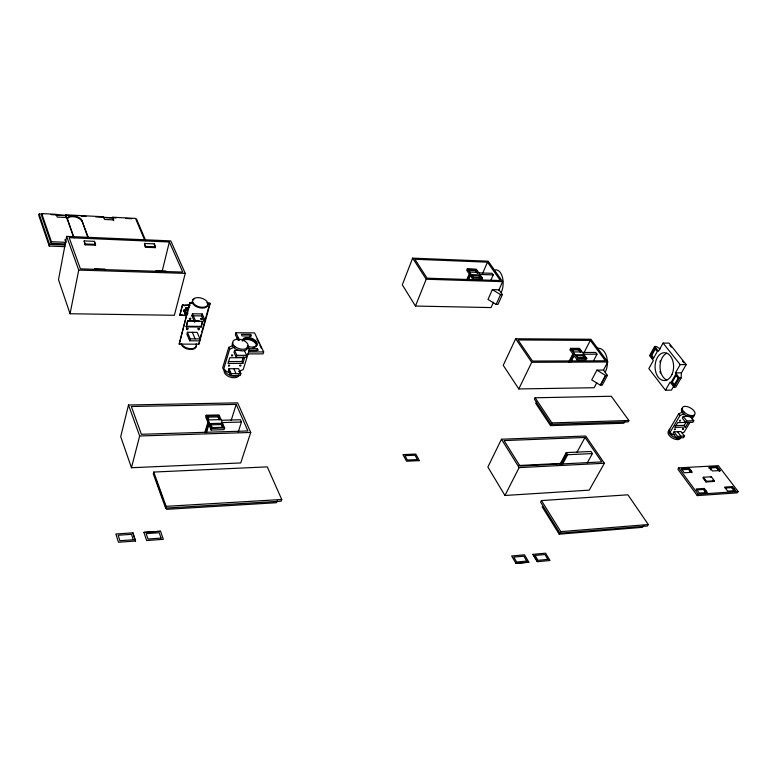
<?xml version="1.0" encoding="UTF-8"?>
<svg xmlns="http://www.w3.org/2000/svg" width="777" height="777" viewBox="0 0 777 777"><rect width="100%" height="100%" fill="white"/><g stroke="black" fill="none" stroke-linecap="round" stroke-linejoin="round"><path stroke-width="1.17" d="M665.462 390.229L670.133 382.109L674.086 387.199L675.757 387.169L681.108 377.972L681.419 372.863L686.217 364.588L669.026 343.113L663.063 343.084L658.449 351.35L654.613 346.474L649.543 355.633L653.34 360.518L648.834 368.609L665.462 390.229L671.425 390.122L673.776 386.072M186.703 315.617L179.759 315.239L182.459 304.992C184.673 306.41 187.296 304.04 190.404 305.147M183.45 305.011L184.149 305.924L184.936 305.04M42.735 214.18L39.122 213.996L38.85 215.608L49.242 246.056L65.006 246.678M144.755 240.219L135.499 218.405L112.675 217.23L113.763 219.92L104.497 219.454L103.428 216.754L65.792 214.821L66.783 217.55L57.187 217.065L56.216 214.326L41.715 213.578L41.443 215.19L51.127 243.356L65.637 243.949M49.242 246.056L49.534 244.434L39.122 213.996M56.216 214.326L56.07 215.132L65.637 215.617L66.637 218.347M51.127 243.356L51.418 241.734L41.715 213.578M65.637 215.617L65.792 214.821M73.184 236.295L67.541 219.609A7.44 3.875 12.9 0 1 73.164 215.87A7.44 3.875 12.9 0 1 81.828 220.318L88.209 237.247M65.035 240.287L65.19 239.481L66.21 242.337L51.418 241.734M66.637 236.383L58.498 279.681L70.056 313.753L174.359 315.277L185.266 273.378L170.775 240.899L66.637 236.383L78.73 270.075L70.056 313.753M87.626 236.927L81.828 220.318M84.169 240.919L85.13 244.804L95.386 245.221L95.561 244.366L94.406 241.346L84.169 240.919L85.13 244.804M94.406 241.346L95.386 245.221M103.428 216.754L103.263 217.541L112.5 218.016L113.597 220.707M94.367 269.629L94.551 268.774L104.982 269.104L104.798 269.959M112.5 218.016L112.675 217.23M144.444 243.444L145.503 247.251L155.303 247.649L155.497 246.814L154.225 243.861L144.444 243.444L145.503 247.251M154.225 243.861L155.303 247.649M155.769 271.552L155.973 270.717L165.938 271.037L165.724 271.872M128.506 405.002L120.707 436.655L131.459 467.725L240.734 462.946L250.738 432.459L237.636 402.845L128.506 405.002L139.656 435.975L131.459 467.725M162.111 271.426L169.367 241.987L69.153 237.684L80.4 268.861L182.75 272.086L169.367 241.987M179.875 315.52L182.459 304.992M184.673 313.296L185.208 311.305L184.217 311.286A1.039 0.777 -21.3 0 1 183.45 310.45A1.039 0.777 -21.3 0 1 184.654 309.654L185.645 309.664L186.169 307.653L189.374 307.711M187.092 314.005L184.965 313.976L185.208 311.305M185.499 311.975L184.508 311.956A1.039 0.777 -21.3 0 1 183.741 311.13A1.039 0.777 -21.3 0 1 184.945 310.324L185.936 310.344L186.053 307.371M193.337 302.816L189.802 302.748L179.196 344.114L198.844 344.182L210.13 303.788L209.829 303.137L207.478 303.098M179.196 344.114L189.802 302.748M187.568 320.493L187.849 321.144L202.748 321.338L201.156 327.049L186.305 326.903L187.257 321.649M186.305 326.903L187.849 321.144M187.442 332.265L186.917 334.217L189.724 340.792L199.436 340.841L199.971 338.898L197.125 332.342L187.442 332.265L190.248 338.84L189.724 340.792M194.765 322.319L191.909 315.773L192.453 313.782L202.214 313.927L205.128 320.454M153.759 472.057L153.283 473.815L165.618 508.1L281.128 501.184L281.74 499.494L267.278 466.87L153.759 472.057L166.123 506.342L165.618 508.1M204.565 322.445L201.67 315.909L202.214 313.927M201.156 327.049L202.146 321.824M201.136 334.295L198.844 344.182M201.777 331.993L209.829 303.137M206.429 432.711L208.858 424.611L211.101 430.031L224.058 429.642L224.582 427.952L219.056 414.928L206.187 415.239L205.682 416.928L207.906 422.299L204.788 432.711M207.44 415.909L209.091 419.891L220.066 419.599L218.386 415.637L207.44 415.909L207.061 417.171L217.997 416.899L219.26 419.871M232.605 345.707L228.778 347.358L222.688 367.774L223.523 369.658L227.748 372.037L229.934 372.018M223.523 369.658L229.623 349.232L228.778 347.358M205.351 432.653L208.479 422.222L208.799 422.989L206.022 432.265M247.795 353.885L263.063 353.875L263.685 351.932L254.555 332.886L235.955 332.741L235.373 334.693L237.84 340.025M210.246 424.854L210.635 423.582L221.62 423.28L223.32 427.292L212.306 427.612L210.635 423.582M211.101 430.031L211.616 428.341L206.187 415.239M217.997 416.899L218.386 415.637M228.972 368.725L228.38 370.658L230.594 375.621L240.278 375.534L240.88 373.611L238.636 368.667L228.972 368.725L231.196 373.688L230.594 375.621M241.084 350.398L234.586 350.388L233.984 352.37L236.237 357.313L246.008 357.294L246.62 355.332L244.328 350.398M236.237 357.313L236.849 355.332L234.586 350.388M222.504 427.554L221.231 424.543L221.62 423.28M221.775 424.242L222.29 422.562L241.433 422.037L238.228 432.051M250.077 336.363L250.67 334.421L241.365 334.353L242.103 335.926L251.427 335.994L250.67 334.421M248.65 347.406L249.524 349.262L243.23 369.531L238.529 371.561M242.832 363.383L244.609 357.711L229.749 357.741L228.011 363.442L242.832 363.383L241.977 361.509L243.395 356.973M231.148 420.512L236.198 404.38L131.342 406.507L141.385 434.285L247.921 430.973L236.198 404.38M249.271 348.698L257.478 348.708L256.866 350.66L248.659 350.65M277.399 500.505L276.602 502.7L166.618 509.333L164.598 503.729M498.776 290.297L502.622 281.653L488.218 261.198L412.645 258.139L402.301 284.819L415.462 306.06L491.083 307.575L493.492 302.175M415.462 306.06L426.204 279.234L412.645 258.139M468.434 279.982L470.308 275.573L472.843 279.293L481.827 279.584L482.439 278.166L476.252 269.182L467.307 268.852L466.705 270.279L469.221 273.98L466.414 280.604M467.074 280.419L469.891 273.795L470.25 274.32L467.9 279.846M180.866 315.53L181.255 314.724L182.206 314.967M471.454 275.709L471.911 274.64L479.535 274.903L481.439 277.661L473.805 277.408L471.911 274.64M475.456 270.697L475.912 269.629L468.308 269.357L470.182 272.096L477.797 272.368L477.331 273.436L475.456 270.697L467.851 270.425M472.843 279.293L473.455 277.865L467.307 268.852M480.341 277.807L479.079 275.971L479.535 274.903M482.692 273.281L487.48 262.17L414.889 259.265L427.078 278.185L500.398 280.546L487.48 262.17M490.763 280.468L493.201 274.912L492.094 273.329L478.787 272.863M492.346 289.607L488.014 299.446L496.124 304.409L497.96 304.448L502.36 294.629L498.999 289.792L492.346 289.607L500.514 294.58L502.36 294.629M496.124 304.438L500.534 294.57M603.496 370.066L607.429 375.437L602.214 385.188L600.388 385.217L591.734 379.895L596.882 370.124L603.496 370.066L607.789 361.975L590.938 339.258L515.656 338.772L503.234 365.316L518.803 388.937L594.123 387.733L596.746 382.789M518.803 388.937L531.711 362.296L515.656 338.772M501.466 439.228L487.869 467.035L504.943 495.473L589.238 490.141L604.38 463.257L585.703 436.014L501.466 439.228L519.133 467.618L504.943 495.473M535.13 397.785L534.421 399.223L551.155 424.368L628.078 421.882L628.865 420.493L611.285 396.251L535.13 397.785L551.903 422.931L628.865 420.493M536.674 401.544L535.741 403.399L550.524 425.631L623.863 423.222L624.873 421.416M570.959 361.839L574.106 355.643L577.088 359.79L586.023 359.761L586.752 358.343L579.496 348.368L570.6 348.349L569.881 349.767L572.834 353.875L568.647 362.14M569.424 362.024L573.62 353.749L574.038 354.341L570.367 361.577M580.332 352.234L578.671 349.951L579.215 348.892L571.649 348.873L573.844 351.923L581.419 351.932L579.215 348.892M577.088 359.79L578.098 357.828L585.703 357.808L585.149 358.877L582.925 355.808L576.427 355.817M583.818 353.079L590.326 340.394L605.438 360.8L532.449 361.062L518.026 339.967L590.326 340.394M582.925 355.808L583.469 354.749L585.703 357.808M550.524 425.631L551.903 422.931M593.735 360.47L596.998 354.205L595.706 352.457L582.468 352.457M560.091 464.092L566.239 452.602L590.976 451.476L592.404 453.574L587.276 462.878M541.423 500.573L540.607 502.117L559.945 533.187L647.396 526.019L648.309 524.533L627.903 494.813L541.423 500.573L560.809 531.653L559.945 533.187M560.848 464.257L566.307 454.05L566.773 454.759L561.858 463.947M562.606 464.122L567.647 454.72L592.404 453.574M576.99 452.282L585.023 437.451L601.767 461.917L519.978 466.045L504.098 440.588L585.023 437.451M650.718 355.468L654.7 348.271L655.701 348.281L651.709 355.468L650.718 355.468L653.253 358.721L657.264 351.525L654.7 348.271M542.113 506.721L559.187 534.178L560.295 532.187M681.089 377.972L679.419 377.991L675.417 372.911L680.196 364.617L686.217 364.588M671.357 381.973L675.514 374.747L676.514 374.737L672.358 381.963L671.357 381.973L673.989 385.363L674.999 385.353L672.358 381.963M673.989 385.363L678.175 378.137L679.185 378.127M674.086 387.199L679.419 377.991M674.572 434.537L672.192 434.625L668.531 431.002L678.709 413.801L682.585 412.053M669.823 432.731L680.03 415.53L683.906 413.772M190.676 318.259L189.19 318.551M186.597 328.195L186.995 329.118L187.888 328.215M674.018 431.827L673.047 433.459L676.466 438.024L683.459 437.733L684.45 436.111L681.002 431.565L674.018 431.827L677.447 436.392L684.45 436.111M690.297 416.171L683.274 416.385L682.284 418.045L685.77 422.601L692.793 422.358L693.803 420.707L690.996 417.074M197.98 328.312L198.368 329.225L199.252 328.321M676.466 438.024L677.447 436.392M685.77 422.601L686.771 420.94L693.803 420.707M674.718 425.66L684.226 425.33L685.955 422.465M690.131 422.134L684.081 432.187L682.167 433.051M691.948 419.124L694.366 415.103M687.237 422.309L677.709 422.63L674.834 427.428L685.537 427.049L688.432 422.27M678.719 467.871L677.884 469.24L697.26 495.619L737.256 492.851L738.15 491.501L718.385 465.685L678.719 467.871L698.134 494.25L738.15 491.501M643.715 525.378L642.54 527.311L559.187 534.178M688.49 469.677L689.335 468.317L692.288 472.299L684.236 472.766L681.293 468.764L689.335 468.317M689.966 471.668L690.811 470.308M709.411 467.035L708.77 468.045L716.598 467.608L719.589 471.522L720.23 470.522L717.239 466.598L709.411 467.035L712.392 470.969L720.23 470.522M703.389 477.253L702.952 477.933L705.963 481.954L713.937 481.449L714.374 480.778L711.353 476.767L703.389 477.253L706.4 481.274L714.374 480.778M710.256 470.007L710.906 468.997M704.457 479.943L704.894 479.263M697.26 495.619L698.134 494.25M705.963 481.954L706.4 481.274M716.384 467.939L717.239 466.598M710.916 477.447L711.353 476.767M703.428 489.801L704.292 488.442L707.342 492.531L699.222 493.084L696.192 488.976L704.292 488.442M718.084 469.561L718.735 468.55M704.943 491.851L705.817 490.481M731.623 487.927L732.507 486.577L735.596 490.608L734.925 491.618L731.847 487.587L725.096 488.034M733.167 489.937L734.051 488.597M229.623 349.232L234.421 347.173M515.977 563.393L528.836 562.189L524.514 554.817L511.645 555.982L515.967 563.422L528.865 562.208M532.954 554.331L545.58 553.195L550.009 560.508L537.344 561.693L532.954 554.331L537.354 561.674M560.809 531.653L648.309 524.533M735.596 490.608L727.699 491.151L724.63 487.101L732.507 486.577M132.857 532.837L115.851 534.003L118.492 542.249L135.567 541.015L132.857 532.837L135.528 540.996M143.891 532.381L160.538 531.245L163.374 539.325L146.649 540.53L143.891 532.381L160.518 531.264M696.697 489.928L703.641 489.461L706.176 492.871M166.123 506.342L281.74 499.494M681.808 469.726L688.704 469.337L691.161 472.659M519.133 467.618L604.38 463.257M518.667 465.52L561.693 463.364M139.656 435.975L250.738 432.459M211.616 428.341L224.738 427.952M211.344 424.825L221.231 424.543M221.319 420.26L240.433 419.755L241.433 422.037M675.417 372.911L681.419 372.863M607.429 375.437L605.594 375.456L596.882 370.124M231.196 373.688L240.88 373.611M228.312 361.558L241.977 361.509M531.711 362.296L607.789 361.975M586.858 358.343L577.816 358.362L570.6 348.349M248.407 351.923L263.685 351.932M583.75 354.215L596.998 354.205M583.469 354.749L575.883 354.749L578.098 357.828M236.849 355.332L246.62 355.332M571.105 349.941L578.671 349.951M248.854 350.31L258.246 350.32L257.478 348.708M654.613 346.474L656.264 346.484L660.333 348.922M190.248 338.84L199.971 338.898M245.94 337.976L249.436 337.995M243.473 338.393L251.631 338.442M186.024 326.243L200.874 326.398M188.714 320.512L199.029 320.639M179.759 315.239L180.74 315.248M182.226 315.268L186.577 315.336M191.909 315.773L201.67 315.909M182.576 305.283L183.566 305.293M185.052 305.322L189.433 305.41M186.47 308.333L188.597 308.372M190.093 303.399L193.628 303.467M207.77 303.739L210.13 303.788M426.204 279.234L502.622 281.653M78.73 270.075L185.266 273.378M472.552 275.748L479.079 275.971M473.455 277.865L482.546 278.166M479.885 274.446L493.201 274.912M49.534 244.434L65.122 245.056M85.295 243.949L95.561 244.366M145.697 246.416L155.497 246.814M51.146 214.607L70.386 215.598M81.206 216.152L86.014 216.394M95.629 216.89L116.074 217.939M125.689 218.424L131.701 218.735M200.835 318.929L202.088 318.104M247.018 347.775L249.524 349.262M668.531 431.002L672.192 434.625M669.832 345.25L671.309 347.096M682.42 360.984L683.896 362.84M663.063 343.084L680.196 364.617M675.514 374.747L678.175 378.137M651.709 355.468L653.612 357.906M683.274 416.385L686.771 420.94M678.709 413.801L680.03 415.53M684.226 425.33L685.537 427.049M677.515 431.701L680.953 436.247M712.927 480.118L713.937 481.449M475.912 269.629L477.797 272.368M566.239 452.602L567.647 454.72M256.905 339.054L258.858 343.113M259.829 345.153L261.295 348.193M235.955 332.741L239.423 340.2M238.733 339.976L237.781 337.927L238.607 340.404M233.809 368.696L236.043 373.65M192.453 313.782L195.318 320.328M185.518 309.382L185.936 310.344M184.528 309.363L184.945 310.324M184.217 311.286L184.508 311.956M184.547 313.014L184.965 313.976M192.298 332.303L195.124 338.869M136.509 218.988L145.775 240.792M67.541 219.609L74.165 237.762M156.109 480.167L162.976 499.232M67.385 220.406A7.44 3.875 12.9 0 1 73.009 216.666A7.44 3.875 12.9 0 1 81.672 221.115M596.843 348.494A14.491 8.984 -89.6 0 1 606.235 355.477A14.491 8.984 -89.6 0 1 605.225 372.134M495.444 269.881A13.976 7.634 -87.6 0 1 502.437 277.234A13.976 7.634 -87.6 0 1 501.33 292.288M660.392 372.96A14.763 9.858 -89.4 0 1 659.974 371.387M659.945 362.189A14.763 9.858 -89.4 0 1 660.363 360.596M666.87 380.05A13.908 9.295 -89.4 0 1 660.032 366.783A13.908 9.295 -89.4 0 1 666.802 353.253M207.731 304.351A7.974 4.477 16 0 1 197.64 307.226A7.974 4.477 16 0 1 194.075 299.174M206.876 302.476A7.974 4.477 16 0 1 207.44 303.418M196.26 345.59A7.789 4.575 15.5 0 1 189.287 349.407A7.789 4.575 15.5 0 1 181.109 343.638M196.212 343.842A7.789 4.575 15.5 0 1 190.977 348.708A7.789 4.575 15.5 0 1 181.575 343.793M242.618 340.85A7.595 4.409 17.5 0 1 251.175 340.307A7.595 4.409 17.5 0 1 256.497 346.095A7.595 4.4 17.5 0 0 251.408 339.549A7.595 4.4 17.5 0 0 242.317 340.812M247.746 346.27A7.595 4.4 17.5 0 0 256.964 344.735A7.595 4.4 17.5 0 0 250.854 338.053A7.595 4.4 17.5 0 0 242.414 340.443A7.595 4.4 17.5 0 1 252.884 339.724A7.595 4.4 17.5 0 1 255.312 347.057M254.312 347.494A7.595 4.4 17.5 0 1 253.127 347.766M680.642 437.13A6.993 3.642 29.3 0 1 672.493 438.15A6.993 3.642 29.3 0 1 669.211 430.681M681.215 437.072A6.993 3.632 29.3 0 1 672.27 436.15A6.993 3.632 29.3 0 1 670.017 429.322M694.211 415.248A7.09 3.584 29.1 0 1 685.489 415.18A7.09 3.584 29.1 0 1 682.614 408.061M247.329 345.862A8.013 4.662 17.2 0 1 239.588 350.592A8.013 4.662 17.2 0 1 232.75 342.579M239.248 375.145A7.887 4.73 16.9 0 1 229.419 376.864A7.887 4.73 16.9 0 1 224.708 369.444M238.724 374.912A7.887 4.72 17 0 1 229.905 375.262A7.887 4.72 17 0 1 224.582 369.376M239.569 371.008A7.887 4.72 17 0 1 239.743 373.552M186.733 313.218A3.118 2.331 -21.6 0 1 186.043 310.917A3.118 2.331 -21.6 0 1 188.393 308.925M186.907 314.345A3.127 2.331 -21.6 0 1 187.791 312.043M187.16 313.84A2.807 2.098 -21.6 0 1 187.655 312.568M187.442 314.481A2.817 2.098 -21.6 0 1 187.675 313.617M187.199 314.52A3.069 2.282 -21.6 0 1 187.733 313.131M187.403 314.364A3.069 2.282 -21.6 0 1 187.587 313.898M674.426 429.283C674.863 430.895 676.349 427.515 674.426 429.283M679.554 420.707C679.982 422.348 681.497 418.929 679.554 420.707M682.633 428.982C683.051 430.594 684.556 427.224 682.633 428.982M605.594 375.456L600.388 385.217L605.613 375.456M189.646 318.58C189.297 321.076 192.453 317.434 189.646 318.58M186.878 328.856C186.538 331.313 189.666 327.709 186.878 328.856M201.088 318.735C200.728 321.212 203.885 317.599 201.088 318.735M198.261 328.962C197.912 331.41 201.039 327.826 198.261 328.962M231.624 355.176C231.216 357.643 234.46 354.011 231.624 355.176M228.516 365.365C228.117 367.793 231.332 364.19 228.516 365.365M239.879 365.307C239.462 367.725 242.677 364.141 239.879 365.307M526.738 561.081L516.637 562.033L513.772 557.099L523.853 556.177L526.738 561.081M547.892 559.391L537.975 560.324L535.071 555.438L544.959 554.545L547.892 559.391M133.265 539.762L119.901 540.714L118.153 535.256L131.478 534.333L133.265 539.762M161.092 538.092L148.009 539.024L146.173 533.624L159.217 532.721L161.092 538.092M417.404 459.576L407.342 460.033L404.953 455.672L415.005 455.235L417.404 459.576M419.405 460.625L406.546 461.217L402.952 454.623L415.782 454.069L419.405 460.625M672.008 374.388A13.937 9.266 -89.5 0 0 665.025 352.729A13.937 9.266 -89.5 0 0 656.002 372.805A13.937 9.266 -89.5 0 0 672.008 374.388M194.512 304.477A7.984 4.477 16 0 0 207.644 305.235A7.984 4.477 16 0 0 198.514 297.64A7.984 4.477 16 0 0 194.512 304.477M684.013 411.975A7.1 3.574 29 0 0 694.832 414.452A7.1 3.574 29 0 0 687.053 406.565A7.1 3.574 29 0 0 684.013 411.975M235.198 346.727A8.023 4.662 17.2 0 0 248.038 346.727A8.023 4.662 17.2 0 0 238.044 339.16A8.023 4.662 17.2 0 0 235.198 346.727"/></g></svg>
